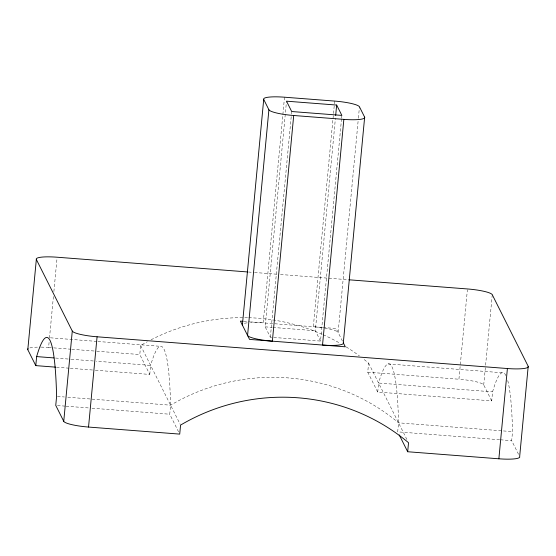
<?xml version="1.0" encoding="UTF-8"?>
<svg xmlns="http://www.w3.org/2000/svg" width="556" height="556" viewBox="0 0 556 556"><rect width="100%" height="100%" fill="white"/><g stroke="black" fill="none" stroke-linecap="round" stroke-linejoin="round"><path stroke-width="0.42" stroke-dasharray="2.78 2.08" d="M41.186 347.125A22.984 3.795 5.4 0 1 48.601 347.486L49.171 341.467M49.491 338.027L53.473 295.903M53.883 291.608L56.969 258.936M95.368 370.226L149.766 374.431L139.785 354.54L140.64 345.512A197.936 194.19 -26.7 0 1 147.312 341.752M149.766 374.431L150.62 365.403L96.223 361.198M178.566 431.817L169.74 414.22L170.588 405.192A197.936 20.065 -85.6 0 0 150.62 365.403M284.512 97.203L263.183 322.869A22.984 3.795 5.4 0 0 250.471 322.577M341.53 118.866L320.52 341.071L270.369 337.193L265.177 326.852L286.507 101.178M270.369 337.193L291.372 114.981M291.455 114.119L291.705 111.527M334.663 101.081L313.334 326.747A22.984 3.795 5.4 0 1 338.124 332.495L358.314 118.928M320.52 341.071L315.328 330.73L335.435 118.032M341.606 117.997L341.857 115.405M358.398 118.067L359.461 106.821M505.96 375.641A197.936 20.065 -85.6 0 0 492.567 391.855L491.712 400.883L377.732 392.063L367.745 372.172L368.6 363.144A197.936 194.19 -26.7 0 0 362.727 358.411M377.732 392.063L378.58 383.035L492.567 391.855M491.712 400.883L483.72 384.967A22.984 3.795 5.4 0 0 458.929 379.227L467.381 289.815M483.72 384.967L485.513 366.05M485.59 365.195L492.255 294.701M518.526 454.308L511.68 440.665L512.535 431.644A197.936 20.065 -85.6 0 0 507.635 380.207M248.449 272.016L253.64 272.419M254.509 272.482L277.013 274.226M280.474 274.49L348 279.717M243.764 321.368L249.672 321.827M250.52 321.889L336.13 328.513L343.316 342.837M265.177 326.852L272.092 327.387M272.961 327.449L315.328 330.73M50.443 337.812L97.071 341.419M97.932 341.488L160.1 346.298M388.067 363.93L502.047 372.742M48.601 347.486L52.903 347.82M53.758 347.882L70.966 349.217M71.828 349.279L95.91 351.142M96.772 351.211L139.785 354.54M367.745 372.172L458.929 379.227M55.635 358.057L70.32 359.197M71.182 359.259L95.361 361.129M56.51 367.217L69.465 368.218M70.327 368.287L94.506 370.157M57.477 396.442L64.378 396.977M67.832 397.248L170.588 405.192A197.936 194.19 -26.7 0 1 398.555 422.824L512.535 431.644M57.483 405.539L65.254 406.137M66.115 406.207L88.571 407.944M92.025 408.208L169.74 414.22M499.594 439.733L397.7 431.852L398.555 422.824A197.936 20.065 -85.6 0 0 378.58 383.035M500.456 439.796L511.68 440.665M368.6 363.144L406.999 439.657M140.64 345.512L180.193 424.318M244.438 323.335A22.984 3.795 5.4 0 1 247.649 322.793M29.857 347.945A22.984 3.795 5.4 0 1 40.414 347.118M151.079 339.765A197.936 194.19 -26.7 0 1 247.879 317.698M248.727 317.719A197.936 194.19 -26.7 0 1 322.417 334.392M323.189 334.74A197.936 194.19 -26.7 0 1 340.418 343.497M346.2 346.937A197.936 194.19 -26.7 0 1 359.385 355.882"/><path stroke-width="0.83" d="M55.649 367.155L35.786 365.619L27.8 349.703L36.335 259.437A22.984 3.795 5.4 0 1 57.129 257.219L247.58 271.947M35.786 365.619L36.64 356.591L53.911 357.925M348.862 279.786L467.464 288.953A22.984 3.795 5.4 0 1 492.255 294.701L528.2 366.314L519.665 456.58A22.984 3.795 5.4 0 1 498.871 458.797L407.68 451.743L408.535 442.715A197.936 194.19 -26.7 0 0 180.575 425.083L179.72 434.111L88.536 427.057A22.984 3.795 5.4 0 1 63.745 421.316L72.28 331.049L36.335 259.437M88.536 427.057L97.071 336.79A22.984 3.795 5.4 0 1 72.28 331.049M242.916 321.305L240.387 321.111L249.568 339.41L345.318 346.812L343.316 342.837L364.653 117.17L359.461 106.821A22.984 3.795 5.4 0 0 334.663 101.081L284.512 97.203A22.984 3.795 5.4 0 0 263.711 99.42L242.381 325.086A22.984 3.795 5.4 0 1 242.645 324.113M268.902 109.761L247.573 335.428A22.984 3.795 5.4 0 0 272.364 341.175L293.7 115.502A22.984 3.795 5.4 0 1 268.902 109.761L263.711 99.42M335.678 115.433L336.665 105.063L286.507 101.178L291.705 111.527L341.857 115.405L336.665 105.063M364.653 117.17A22.984 3.795 5.4 0 1 343.851 119.38L322.522 345.054A22.984 3.795 5.4 0 0 343.316 342.837M498.871 458.797L507.399 368.531A22.984 3.795 5.4 0 0 528.2 366.314M293.7 115.502L343.851 119.38M97.071 336.79L507.399 368.531M399.236 434.91L407.68 451.743M63.745 421.316L55.753 405.4L56.608 396.379A197.936 20.065 -85.6 0 0 36.64 356.591M27.8 349.703A22.984 3.795 5.4 0 1 28.057 348.73"/></g></svg>
